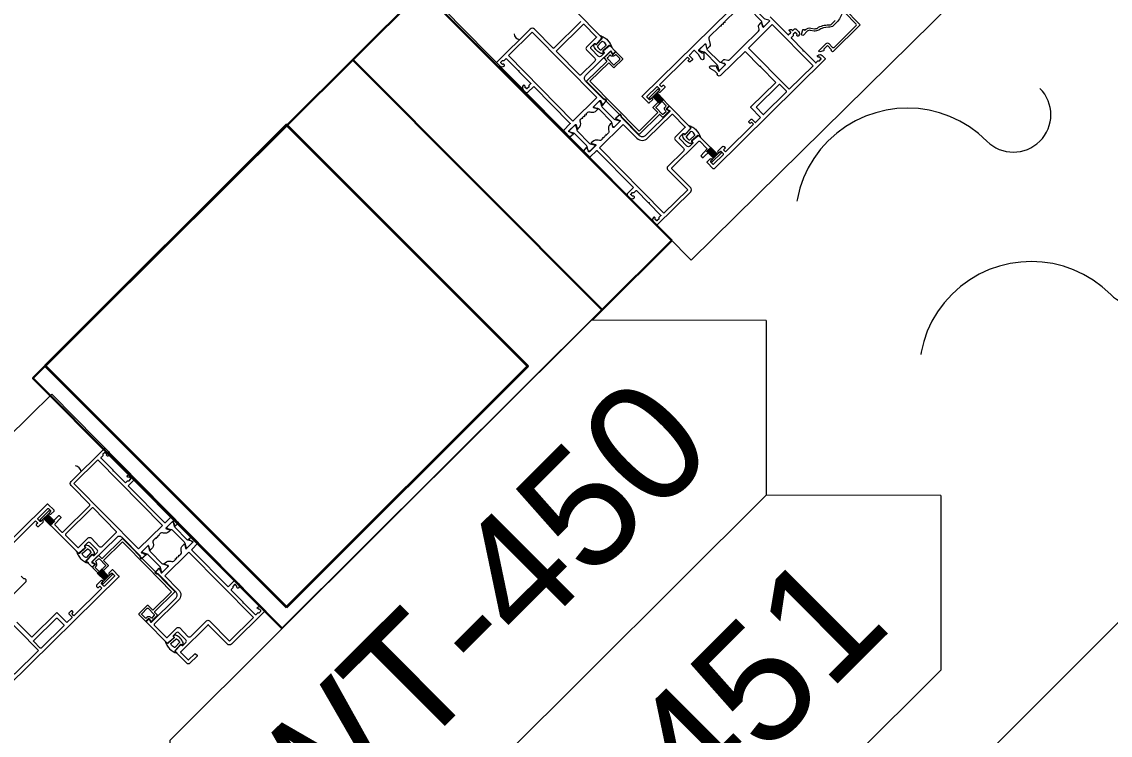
# Model space of a CAD drawing. Header units: centimetres. Extents: x 118932 to 154602, y -32682 to -23521.
# Drawn here: x 137677.7 to 137733.1, y -25601.7 to -25565.3 of the extents above; entities that cross this region are included whole.
import ezdxf

# ---------------------------------------------------------------- set-up
doc = ezdxf.new("R2010")
doc.units = ezdxf.units.CM
doc.header["$LTSCALE"] = 50
doc.header["$MEASUREMENT"] = 0
doc.linetypes.add('HIDDEN', pattern=[0.375, 0.25, -0.125])
for name, color, linetype, lineweight, true_color in [('GEN_00_BL_Yazı', 7, 'Continuous', 0, 0x4f5250), ('GEN_01_TA_Kolon', 7, 'Continuous', 35, 0xd05d28), ('GEN_02_TF_Mobilya', 7, 'Continuous', 5, 0x745e3d), ('GEN_02_TF_Pencere', 7, 'Continuous', 9, 0x6093ac), ('GEN_05_ML_Alçıpan_giydirme', 7, 'Continuous', 18, 0x7ebab5), ('GEN_05_ML_Mermer', 7, 'Continuous', 9, 0x9d8692), ('KALACAK DUVARLAR', 7, 'Continuous', 30, 0x005387), ('ÖRÜLECEK DUVARLAR', 7, 'Continuous', 30, 0xfaca30)]:
    doc.layers.add(name, color=color, linetype=linetype, lineweight=lineweight, true_color=true_color)
doc.styles.add('Arial_6', font='arial.ttf', dxfattribs={"height": 59.5325})

# ---------------------------------------------------------------- blocks, each defined once
blk = doc.blocks.new('LEVEL 0_E BLOK_KOLON')
at = {"layer": 'GEN_01_TA_Kolon'}
blk.add_lwpolyline([(-0.006, -12.289), (12.289, -0.006), (0.006, 12.289), (-12.289, 0.006)], close=True, dxfattribs=at)
blk = doc.blocks.new('YIKILACAK DUVARLAR LEVEL 0 D BLOK')
at = {"layer": 'KALACAK DUVARLAR', "elevation": 0}
blk.add_lwpolyline([(-702.385, -445.505), (-686.091, -429.272), (-698.795, -416.52), (-715.089, -432.753)], close=True, dxfattribs=at)
blk = doc.blocks.new('P7_')
at = {"layer": 'GEN_02_TF_Pencere', "linetype": 'Continuous'}
for p, q in [((163478.971, -16166.049, 0), (163478.971, -16166.559, 0)), ((163478.991, -16166.049, 0), (163478.991, -16166.559, 0)), ((163479.011, -16166.049, 0), (163479.011, -16166.559, 0)), ((163479.031, -16166.049, 0), (163479.031, -16166.559, 0)), ((163479.051, -16166.049, 0), (163479.051, -16166.559, 0)), ((163479.071, -16166.049, 0), (163479.071, -16166.559, 0)), ((163479.091, -16166.049, 0), (163479.091, -16166.559, 0)), ((163479.111, -16166.049, 0), (163479.111, -16166.559, 0)), ((163479.131, -16166.049, 0), (163479.131, -16166.559, 0)), ((163479.151, -16166.049, 0), (163479.151, -16166.559, 0)), ((163479.171, -16166.049, 0), (163479.171, -16166.559, 0)), ((163479.191, -16166.049, 0), (163479.191, -16166.559, 0)), ((163479.211, -16166.049, 0), (163479.211, -16166.559, 0)), ((163479.231, -16166.049, 0), (163479.231, -16166.559, 0)), ((163479.251, -16166.049, 0), (163479.251, -16166.559, 0)), ((163479.271, -16166.049, 0), (163479.271, -16166.559, 0)), ((163478.971, -16170.455, 0), (163478.971, -16169.945, 0)), ((163478.991, -16170.455, 0), (163478.991, -16169.945, 0)), ((163479.011, -16170.455, 0), (163479.011, -16169.945, 0)), ((163479.031, -16170.455, 0), (163479.031, -16169.945, 0)), ((163479.051, -16170.455, 0), (163479.051, -16169.945, 0)), ((163479.071, -16170.455, 0), (163479.071, -16169.945, 0)), ((163479.091, -16170.455, 0), (163479.091, -16169.945, 0)), ((163479.111, -16170.455, 0), (163479.111, -16169.945, 0)), ((163479.131, -16170.455, 0), (163479.131, -16169.945, 0)), ((163479.151, -16170.455, 0), (163479.151, -16169.945, 0)), ((163479.171, -16170.455, 0), (163479.171, -16169.945, 0)), ((163479.191, -16170.455, 0), (163479.191, -16169.945, 0)), ((163479.211, -16170.455, 0), (163479.211, -16169.945, 0)), ((163479.231, -16170.455, 0), (163479.231, -16169.945, 0)), ((163479.251, -16170.455, 0), (163479.251, -16169.945, 0)), ((163479.271, -16170.455, 0), (163479.271, -16169.945, 0)), ((163293.159, -16172.515, 0), (163293.159, -16173.025, 0)), ((163293.179, -16172.515, 0), (163293.179, -16173.025, 0)), ((163293.199, -16172.515, 0), (163293.199, -16173.025, 0)), ((163293.219, -16172.515, 0), (163293.219, -16173.025, 0)), ((163293.239, -16172.515, 0), (163293.239, -16173.025, 0)), ((163293.259, -16172.515, 0), (163293.259, -16173.025, 0)), ((163293.279, -16172.515, 0), (163293.279, -16173.025, 0)), ((163293.299, -16172.515, 0), (163293.299, -16173.025, 0)), ((163293.319, -16172.515, 0), (163293.319, -16173.025, 0)), ((163293.339, -16172.515, 0), (163293.339, -16173.025, 0)), ((163293.359, -16172.515, 0), (163293.359, -16173.025, 0)), ((163293.379, -16172.515, 0), (163293.379, -16173.025, 0)), ((163293.399, -16172.515, 0), (163293.399, -16173.025, 0)), ((163293.419, -16172.515, 0), (163293.419, -16173.025, 0)), ((163293.439, -16172.515, 0), (163293.439, -16173.025, 0)), ((163293.459, -16172.515, 0), (163293.459, -16173.025, 0)), ((163293.159, -16176.921, 0), (163293.159, -16176.411, 0)), ((163293.179, -16176.921, 0), (163293.179, -16176.411, 0)), ((163293.199, -16176.921, 0), (163293.199, -16176.411, 0)), ((163293.219, -16176.921, 0), (163293.219, -16176.411, 0)), ((163293.239, -16176.921, 0), (163293.239, -16176.411, 0)), ((163293.259, -16176.921, 0), (163293.259, -16176.411, 0)), ((163293.279, -16176.921, 0), (163293.279, -16176.411, 0)), ((163293.299, -16176.921, 0), (163293.299, -16176.411, 0)), ((163293.319, -16176.921, 0), (163293.319, -16176.411, 0)), ((163293.339, -16176.921, 0), (163293.339, -16176.411, 0)), ((163293.359, -16176.921, 0), (163293.359, -16176.411, 0)), ((163293.379, -16176.921, 0), (163293.379, -16176.411, 0)), ((163293.399, -16176.921, 0), (163293.399, -16176.411, 0)), ((163293.419, -16176.921, 0), (163293.419, -16176.411, 0)), ((163293.439, -16176.921, 0), (163293.439, -16176.411, 0)), ((163293.459, -16176.921, 0), (163293.459, -16176.411, 0))]:
    blk.add_line(p, q, dxfattribs=at)
at = {"layer": 'GEN_02_TF_Pencere', "extrusion": (0, 0, -1), "elevation": 0}
for points in [[(-163293.246, -16167.223), (-163291.315, -16167.223, 0.414214), (-163291.285, -16167.193), (-163291.285, -16165.833, -0.414214), (-163291.135, -16165.683), (-163288.745, -16165.683, -0.414214), (-163288.715, -16165.713), (-163288.715, -16165.933, -0.414214), (-163288.865, -16166.083), (-163288.895, -16166.083, -0.414214), (-163288.915, -16166.063), (-163288.915, -16166.012, -0.36604), (-163288.89, -16165.982, 0.365984), (-163288.865, -16165.953), (-163288.865, -16165.863, 0.414214), (-163288.895, -16165.833), (-163289.005, -16165.833, 0.367429), (-163289.035, -16165.858, -0.364526), (-163289.064, -16165.883), (-163289.185, -16165.883, 0.414214), (-163289.215, -16165.913), (-163289.215, -16166.753), (-163289.245, -16166.783), (-163289.215, -16166.813), (-163289.215, -16167.653, 0.414214), (-163289.185, -16167.683), (-163289.064, -16167.683, -0.364526), (-163289.035, -16167.708, 0.367429), (-163289.005, -16167.733), (-163288.895, -16167.733, 0.414214), (-163288.865, -16167.703), (-163288.865, -16167.613, 0.365984), (-163288.89, -16167.583, -0.36604), (-163288.915, -16167.554), (-163288.915, -16167.503, -0.414214), (-163288.895, -16167.483), (-163288.865, -16167.483, -0.414214), (-163288.715, -16167.633), (-163288.715, -16167.803, -0.414214), (-163288.795, -16167.883), (-163289.215, -16167.883), (-163289.215, -16167.883), (-163289.215, -16170.514, 0.414214), (-163289.185, -16170.544), (-163288.745, -16170.544, -0.414214), (-163288.715, -16170.574), (-163288.715, -16170.852), (-163288.715, -16171.011), (-163288.953, -16171.032, -0.957329), (-163288.958, -16170.992, 0.267761), (-163288.943, -16170.979), (-163288.885, -16170.82, 0.843081), (-163288.895, -16170.762), (-163289.347, -16170.762, 0.577366), (-163289.373, -16170.807), (-163289.282, -16170.964, 0.182697), (-163289.271, -16170.973, -0.849744), (-163289.277, -16171.012), (-163289.37, -16171.012, -0.267944), (-163289.629, -16170.862), (-163289.658, -16170.812, 0.267966), (-163289.745, -16170.762), (-163289.83, -16170.762, -1), (-163289.89, -16170.762), (-163289.97, -16170.762, -1), (-163290.03, -16170.762), (-163290.088, -16170.762), (-163290.11, -16170.8), (-163290.132, -16170.762), (-163290.255, -16170.762, 0.267964), (-163290.342, -16170.812), (-163290.371, -16170.862, -0.267944), (-163290.631, -16171.012), (-163290.723, -16171.012, -0.849637), (-163290.73, -16170.973, 0.182928), (-163290.719, -16170.964), (-163290.628, -16170.807, 0.577366), (-163290.654, -16170.762), (-163291.105, -16170.762, 0.843087), (-163291.115, -16170.82), (-163291.057, -16170.979, 0.268123), (-163291.042, -16170.992, -0.957545), (-163291.047, -16171.032), (-163291.347, -16171.006, -0.493156), (-163291.364, -16170.979), (-163291.334, -16170.895, -0.312805), (-163291.315, -16170.882, 0.41134), (-163291.285, -16170.852), (-163291.285, -16169.548, 0.414214), (-163291.485, -16169.348), (-163293.256, -16169.348, 0.414214), (-163293.286, -16169.378), (-163293.236, -16169.518, -0.414214), (-163293.266, -16169.548), (-163293.406, -16169.548, -0.414214), (-163293.436, -16169.518), (-163293.436, -16169.168, -0.399096), (-163293.389, -16169.118), (-163293.015, -16169.098, -0.429495), (-163292.983, -16169.128), (-163292.983, -16169.148, 0.414214), (-163292.933, -16169.198), (-163292.735, -16169.198, 0.414214), (-163292.635, -16169.098), (-163292.635, -16168.598, 0.414214), (-163292.735, -16168.498), (-163292.933, -16168.498, 0.414214), (-163292.983, -16168.548), (-163292.983, -16168.568, -0.429487), (-163293.015, -16168.598), (-163293.389, -16168.579, -0.399104), (-163293.436, -16168.529), (-163293.436, -16166.583, -0.414214)], [(-163299.266, -16172.367), (-163298.442, -16172.367), (-163298.42, -16172.405), (-163298.398, -16172.367), (-163298.34, -16172.367, 1), (-163298.28, -16172.367), (-163298.2, -16172.367, 1), (-163298.14, -16172.367), (-163297.354, -16172.367, -0.261413), (-163297.269, -16172.414), (-163297.11, -16172.674, 0.261381), (-163297.025, -16172.722), (-163296.883, -16172.722, 0.585524), (-163296.865, -16172.692), (-163296.958, -16172.539, -0.137707), (-163296.963, -16172.524), (-163296.963, -16172.502, -0.414214), (-163296.933, -16172.472), (-163296.546, -16172.472, 0.202488), (-163296.524, -16172.463, -0.673126), (-163296.473, -16172.484), (-163296.473, -16172.502), (-163296.524, -16172.686, -0.283536), (-163296.547, -16172.708, 0.617796), (-163296.562, -16172.768), (-163296.391, -16172.941), (-163296.373, -16172.954, 0.700399), (-163296.266, -16172.878), (-163296.335, -16172.618), (-163296.335, -16172.347, -0.414214), (-163296.305, -16172.317), (-163295.985, -16172.317, -0.414214), (-163295.955, -16172.347), (-163295.955, -16172.557, 0.414214), (-163295.925, -16172.587), (-163295.765, -16172.587, 0.414214), (-163295.735, -16172.557), (-163295.735, -16172.497, 0.414214), (-163295.765, -16172.467), (-163295.835, -16172.467), (-163295.835, -16172.317), (-163293.835, -16172.317), (-163293.835, -16172.467), (-163293.935, -16172.467, 0.414214), (-163293.965, -16172.497), (-163293.965, -16172.567, 0.414214), (-163293.915, -16172.617), (-163293.605, -16172.617, 0.414214), (-163293.535, -16172.547, 0.414214), (-163293.565, -16172.517), (-163293.645, -16172.517, -0.414214), (-163293.695, -16172.467), (-163293.695, -16172.347, -0.414214), (-163293.645, -16172.297), (-163292.975, -16172.297, -0.414214), (-163292.925, -16172.347), (-163292.925, -16172.467, -0.414214), (-163292.975, -16172.517), (-163293.055, -16172.517, 0.414214), (-163293.085, -16172.547, 0.414214), (-163293.015, -16172.617), (-163292.815, -16172.617, 0.414214), (-163292.785, -16172.587), (-163292.785, -16172.147, 0.414214), (-163292.815, -16172.117), (-163292.815, -16172.117), (-163302.755, -16172.117, 0.414214)], [(-163300.283, -16173.805), (-163300.284, -16175.091, -0.414214), (-163300.314, -16175.121), (-163300.454, -16175.121, -0.414214), (-163300.484, -16175.091), (-163300.484, -16175.001, 0.463003), (-163300.518, -16174.971, 0.372825), (-163300.604, -16175.07), (-163300.604, -16175.091, -0.414214), (-163300.634, -16175.121), (-163300.704, -16175.12, 0.414214), (-163300.784, -16175.2), (-163300.784, -16175.37, 0.414214), (-163300.634, -16175.521), (-163300.614, -16175.521, 0.414214), (-163300.584, -16175.491), (-163300.584, -16175.45, 0.380812), (-163300.609, -16175.42, -0.365977), (-163300.634, -16175.391), (-163300.634, -16175.301, -0.414214), (-163300.604, -16175.271), (-163300.494, -16175.271, -0.365977), (-163300.465, -16175.296, 0.369187), (-163300.435, -16175.321), (-163300.314, -16175.321, -0.414214), (-163300.284, -16175.351), (-163300.285, -16176.191), (-163300.255, -16176.221), (-163300.285, -16176.251), (-163300.285, -16177.091, -0.414214), (-163300.315, -16177.121), (-163300.436, -16177.121, 0.365995), (-163300.466, -16177.146, -0.365977), (-163300.495, -16177.171), (-163300.605, -16177.171, -0.414214), (-163300.635, -16177.141), (-163300.635, -16177.051, -0.374045), (-163300.61, -16177.021, 0.366034), (-163300.585, -16176.991), (-163300.585, -16176.951, 0.414214), (-163300.615, -16176.921), (-163300.635, -16176.921, 0.414214), (-163300.785, -16177.07), (-163300.785, -16177.29, 0.414214), (-163300.755, -16177.32), (-163300.755, -16177.32), (-163292.815, -16177.325, 0.198912), (-163292.794, -16177.316, 0.198912), (-163292.785, -16177.295), (-163292.785, -16176.855, 0.414214), (-163292.815, -16176.825), (-163293.015, -16176.825, 0.414214), (-163293.085, -16176.895, 0.414214), (-163293.055, -16176.925), (-163292.975, -16176.925, -0.414214), (-163292.925, -16176.975), (-163292.925, -16177.095, -0.414214), (-163292.975, -16177.145), (-163293.645, -16177.145, -0.414214), (-163293.695, -16177.095), (-163293.695, -16176.975, -0.414214), (-163293.645, -16176.925), (-163293.565, -16176.925, 0.414214), (-163293.535, -16176.895, 0.414214), (-163293.605, -16176.825), (-163293.915, -16176.824, 0.414214), (-163293.965, -16176.874), (-163293.965, -16176.944, 0.414214), (-163293.935, -16176.974), (-163293.835, -16176.974), (-163293.835, -16177.124), (-163295.835, -16177.123), (-163295.835, -16176.973), (-163295.765, -16176.973, 0.414214), (-163295.735, -16176.943), (-163295.735, -16176.883, 0.414214), (-163295.765, -16176.853), (-163295.925, -16176.853, 0.414214), (-163295.955, -16176.883), (-163295.955, -16177.093, -0.414214), (-163295.985, -16177.123), (-163296.335, -16177.123), (-163296.335, -16176.423, 0.414213), (-163296.365, -16176.393), (-163298.135, -16176.392), (-163298.134, -16175.312), (-163298.164, -16175.282), (-163298.134, -16175.252), (-163298.134, -16174.172), (-163296.384, -16174.173, 0.414277), (-163296.284, -16174.073), (-163296.284, -16174.038, 0.339312), (-163296.299, -16174.019), (-163296.319, -16174.013, -0.339802), (-163296.334, -16173.994), (-163296.333, -16173.807), (-163296.264, -16173.546, 0.700085), (-163296.371, -16173.471), (-163296.389, -16173.484), (-163296.56, -16173.656, 0.617948), (-163296.545, -16173.716, -0.283637), (-163296.522, -16173.738), (-163296.471, -16173.922), (-163296.471, -16173.941, -0.673161), (-163296.523, -16173.962, 0.202488), (-163296.544, -16173.952), (-163296.931, -16173.952, -0.414214), (-163296.961, -16173.922), (-163296.961, -16173.901, -0.137872), (-163296.957, -16173.885), (-163296.864, -16173.733, 0.585524), (-163296.881, -16173.702), (-163297.023, -16173.702, 0.261413), (-163297.109, -16173.75), (-163297.184, -16173.874, -0.261413), (-163297.27, -16173.922), (-163298.177, -16173.922), (-163299.347, -16173.921, -0.261413), (-163299.433, -16173.873), (-163299.508, -16173.749, 0.261413), (-163299.594, -16173.701), (-163299.736, -16173.701, 0.585524), (-163299.753, -16173.731), (-163299.66, -16173.883, -0.137872), (-163299.656, -16173.899), (-163299.656, -16173.921, -0.414214), (-163299.686, -16173.951), (-163300.073, -16173.95, 0.202488)], [(-163303.01, -16176.254, 0.13898), (-163302.415, -16176.394), (-163302.266, -16176.394, 0.215322), (-163302.026, -16176.285, -0.168624), (-163301.569, -16176.027, 0.197358), (-163301.364, -16175.896), (-163301.256, -16175.742, -0.244575), (-163301.109, -16175.665), (-163300.83, -16175.665, 0.767327), (-163300.802, -16175.563), (-163301, -16175.449, 0.577351), (-163301.045, -16175.475), (-163301.045, -16175.545), (-163301.109, -16175.545, 0.244575), (-163301.355, -16175.673), (-163301.463, -16175.827, -0.197358), (-163301.591, -16175.909, 0.168624), (-163302.116, -16176.206, -0.215322), (-163302.266, -16176.274), (-163302.513, -16176.274, -0.114883)], [(-163303.265, -16176.155), (-163303.265, -16177.295, 0.414213), (-163303.235, -16177.325), (-163303.235, -16177.325), (-163301.315, -16177.325, 0.41421), (-163301.285, -16177.295), (-163301.285, -16177.235, 0.41421), (-163301.315, -16177.205), (-163301.335, -16177.205), (-163301.335, -16176.905), (-163301.065, -16176.905), (-163301.045, -16176.94, 0.414213), (-163301.004, -16176.951), (-163300.833, -16176.852, 0.767327), (-163300.851, -16176.785), (-163301.355, -16176.785, 0.414213), (-163301.455, -16176.885), (-163301.455, -16177.155, -0.414213), (-163301.505, -16177.205), (-163303.095, -16177.205, -0.414213), (-163303.145, -16177.155), (-163303.145, -16176.295, -0.414213)]]:
    blk.add_lwpolyline(points, format="xyb", dxfattribs=at)
for points in [[(-163289.395, -16170.544), (-163289.395, -16165.863), (-163291.105, -16165.863), (-163291.105, -16170.544), (-163289.395, -16170.544)], [(-163298.375, -16177.122), (-163300.085, -16177.121), (-163300.084, -16174.17), (-163298.374, -16174.171), (-163298.375, -16177.122)]]:
    blk.add_lwpolyline(points, close=True, dxfattribs=at)
at = {"layer": 'GEN_02_TF_Pencere', "elevation": 0}
for points in [[(163476.595, -16165.851), (163478.595, -16165.851), (163478.595, -16166.001), (163478.495, -16166.001, 0.414214), (163478.465, -16166.031), (163478.465, -16166.101, 0.414214), (163478.515, -16166.151), (163478.825, -16166.151, 0.414214), (163478.895, -16166.081, 0.414214), (163478.865, -16166.051), (163478.785, -16166.051, -0.414214), (163478.735, -16166.001), (163478.735, -16165.881, -0.414214), (163478.785, -16165.831), (163479.455, -16165.831, -0.414214), (163479.505, -16165.881), (163479.505, -16166.001, -0.414214), (163479.455, -16166.051), (163479.375, -16166.051, 0.414214), (163479.345, -16166.081, 0.414214), (163479.415, -16166.151), (163479.615, -16166.151, 0.414214), (163479.645, -16166.121), (163479.645, -16165.681, 0.414214), (163479.615, -16165.651), (163479.615, -16165.651), (163469.675, -16165.651, 0.414214)], [(163471.675, -16170.854), (163479.615, -16170.859, 0.198912), (163479.636, -16170.85, 0.198912), (163479.645, -16170.829), (163479.645, -16170.389, 0.414214), (163479.615, -16170.359), (163479.415, -16170.359, 0.414214), (163479.345, -16170.429, 0.414214), (163479.375, -16170.459), (163479.455, -16170.459, -0.414214), (163479.505, -16170.509), (163479.505, -16170.629, -0.414214), (163479.455, -16170.679), (163478.785, -16170.679, -0.414214), (163478.735, -16170.629), (163478.735, -16170.509, -0.414214), (163478.785, -16170.459), (163478.865, -16170.459, 0.414214), (163478.895, -16170.429, 0.414214), (163478.825, -16170.359), (163478.515, -16170.358, 0.414214), (163478.465, -16170.408), (163478.465, -16170.478, 0.414214), (163478.495, -16170.508), (163478.595, -16170.508), (163478.595, -16170.658), (163476.595, -16170.657), (163476.595, -16170.507), (163476.665, -16170.507, 0.414214), (163476.695, -16170.477), (163476.695, -16170.417, 0.414214), (163476.665, -16170.387), (163476.505, -16170.387, 0.414214), (163476.475, -16170.417), (163476.475, -16170.627, -0.414214), (163476.445, -16170.657), (163476.095, -16170.657), (163476.095, -16169.957, 0.414213), (163476.065, -16169.927), (163474.295, -16169.926), (163474.296, -16168.846)], [(163474.297, -16167.706), (163476.046, -16167.707, 0.414277), (163476.146, -16167.607), (163476.146, -16167.572, 0.339312), (163476.132, -16167.553), (163476.112, -16167.547, -0.339802), (163476.097, -16167.528), (163476.097, -16167.341)]]:
    blk.add_lwpolyline(points, format="xyb", dxfattribs=at)
for points in [[(163483.215, -16167.883), (163483.215, -16170.514, 0.414214), (163483.245, -16170.544), (163483.685, -16170.544, -0.414214), (163483.715, -16170.574), (163483.715, -16170.852), (163483.715, -16171.011), (163483.477, -16171.032, -0.957329), (163483.472, -16170.992, 0.267761), (163483.487, -16170.979), (163483.545, -16170.82, 0.843081), (163483.535, -16170.762), (163483.084, -16170.762, 0.577366), (163483.058, -16170.807), (163483.149, -16170.964, 0.182697), (163483.16, -16170.973, -0.849744), (163483.153, -16171.012), (163483.061, -16171.012, -0.267944), (163482.801, -16170.862), (163482.772, -16170.812, 0.267966), (163482.686, -16170.762), (163482.6, -16170.762, -1), (163482.54, -16170.762), (163482.46, -16170.762, -1), (163482.4, -16170.762), (163482.342, -16170.762), (163482.32, -16170.8), (163482.298, -16170.762), (163482.175, -16170.762, 0.267964), (163482.088, -16170.812), (163482.059, -16170.862, -0.267944), (163481.8, -16171.012), (163481.707, -16171.012, -0.849637), (163481.701, -16170.973, 0.182928), (163481.712, -16170.964), (163481.803, -16170.807, 0.577366), (163481.777, -16170.762), (163481.325, -16170.762, 0.843087), (163481.315, -16170.82), (163481.373, -16170.979, 0.268123), (163481.388, -16170.992, -0.957545), (163481.383, -16171.032), (163481.083, -16171.006, -0.493156), (163481.066, -16170.979), (163481.097, -16170.895, -0.312805), (163481.116, -16170.882, 0.41134), (163481.145, -16170.852), (163481.145, -16169.548, 0.414214), (163480.945, -16169.348), (163479.174, -16169.348, 0.414214), (163479.144, -16169.378), (163479.194, -16169.518, -0.414214), (163479.164, -16169.548), (163479.024, -16169.548, -0.414214), (163478.994, -16169.518), (163478.994, -16169.168, -0.399096), (163479.042, -16169.118), (163479.415, -16169.098, -0.429495), (163479.447, -16169.128), (163479.447, -16169.148, 0.414214), (163479.497, -16169.198), (163479.695, -16169.198, 0.414214), (163479.795, -16169.098), (163479.795, -16168.598, 0.414214), (163479.695, -16168.498), (163479.497, -16168.498, 0.414214), (163479.447, -16168.548), (163479.447, -16168.568, -0.429487), (163479.416, -16168.598), (163479.042, -16168.579, -0.399104), (163478.994, -16168.529), (163478.994, -16166.583, -0.414214), (163479.094, -16166.483), (163479.615, -16166.483, -0.414214), (163479.645, -16166.513), (163479.645, -16166.603, -0.400696), (163479.617, -16166.633), (163479.183, -16166.653, 0.400696), (163479.154, -16166.683), (163479.154, -16167.193, 0.414214), (163479.184, -16167.223), (163481.115, -16167.223, 0.414214), (163481.145, -16167.193), (163481.145, -16165.833, -0.414214), (163481.295, -16165.683), (163483.685, -16165.683, -0.414214), (163483.715, -16165.713), (163483.715, -16165.933, -0.414214), (163483.565, -16166.083), (163483.535, -16166.083, -0.414214), (163483.515, -16166.063), (163483.515, -16166.012, -0.36604), (163483.54, -16165.982, 0.365984), (163483.565, -16165.953), (163483.565, -16165.863, 0.414214), (163483.535, -16165.833), (163483.425, -16165.833, 0.367429), (163483.396, -16165.858, -0.364526), (163483.366, -16165.883), (163483.245, -16165.883, 0.414214), (163483.215, -16165.913), (163483.215, -16166.753), (163483.185, -16166.783), (163483.215, -16166.813), (163483.215, -16167.653, 0.414214), (163483.245, -16167.683), (163483.366, -16167.683, -0.364526), (163483.396, -16167.708, 0.367429), (163483.425, -16167.733), (163483.535, -16167.733, 0.414214), (163483.565, -16167.703), (163483.565, -16167.613, 0.365984), (163483.54, -16167.583, -0.36604), (163483.515, -16167.554), (163483.515, -16167.503, -0.414214), (163483.535, -16167.483), (163483.565, -16167.483, -0.414214), (163483.715, -16167.633), (163483.715, -16167.803, -0.414214), (163483.635, -16167.883), (163483.215, -16167.883)], [(163481.145, -16169.118), (163481.145, -16167.433, 0.414189), (163481.115, -16167.403), (163479.204, -16167.403, 0.414238), (163479.174, -16167.433), (163479.174, -16168.318, 0.414214), (163479.204, -16168.348), (163479.895, -16168.348, -0.414214), (163479.995, -16168.448), (163479.995, -16169.048, 0.414214), (163480.095, -16169.148), (163481.115, -16169.148, 0.414214), (163481.145, -16169.118)], [(163478.994, -16168.411, 0.064394), (163478.91, -16168.619, 0.064394), (163478.883, -16168.842, 0.129325), (163478.994, -16169.273), (163478.994, -16169.123, -0.399528), (163479.023, -16169.093), (163479.436, -16169.072, -0.414214), (163479.466, -16169.102), (163479.466, -16169.13, 0.414214), (163479.496, -16169.16), (163479.503, -16169.16, 0.295923), (163479.595, -16169.101, 0.104809), (163479.65, -16168.842, 0.104809), (163479.595, -16168.583, 0.295923), (163479.503, -16168.523), (163479.496, -16168.523, 0.414214), (163479.466, -16168.553), (163479.466, -16168.582, -0.414214), (163479.436, -16168.612), (163479.023, -16168.591, -0.399528), (163478.994, -16168.561), (163478.994, -16168.411)], [(163479.136, -16168.697), (163479.46, -16168.713, -0.337036), (163479.488, -16168.736, -0.054259), (163479.5, -16168.841, -0.054259), (163479.488, -16168.947, -0.337036), (163479.461, -16168.97), (163479.136, -16168.987, -0.32284), (163479.106, -16168.968, -0.093955), (163479.083, -16168.842, -0.093955), (163479.106, -16168.716, -0.32284), (163479.136, -16168.697)], [(163479.649, -16169.39, 0.198912), (163479.64, -16169.368, 0.198912), (163479.619, -16169.36), (163479.208, -16169.36, 0.518649), (163479.18, -16169.4), (163479.223, -16169.519, -0.518649), (163479.195, -16169.56), (163479.028, -16169.56, 0.414214), (163478.998, -16169.59), (163478.998, -16170.05, 0.414214), (163479.028, -16170.08), (163479.619, -16170.08, 0.414214), (163479.649, -16170.05), (163479.649, -16169.71), (163480.998, -16169.71), (163480.998, -16171.495), (163480.998, -16173.28), (163479.649, -16173.28), (163479.649, -16172.94, 0.414214), (163479.619, -16172.91), (163479.028, -16172.91, 0.414214), (163478.998, -16172.94), (163478.998, -16173.4, 0.414214), (163479.028, -16173.43), (163479.195, -16173.43, -0.518649), (163479.223, -16173.47), (163479.18, -16173.59, 0.518649), (163479.208, -16173.63), (163479.619, -16173.63, 0.414214), (163479.649, -16173.6), (163479.649, -16173.43, -0.414214), (163479.679, -16173.4), (163481.088, -16173.4, 0.414214), (163481.118, -16173.37), (163481.118, -16171.495), (163481.118, -16169.62, 0.414214), (163481.088, -16169.59), (163479.679, -16169.59, -0.414214), (163479.649, -16169.56), (163479.649, -16169.39)], [(163479.541, -16169.488, -0.190395), (163479.549, -16169.509), (163479.549, -16169.95, -0.414214), (163479.519, -16169.98), (163479.128, -16169.98, -0.414214), (163479.098, -16169.95), (163479.098, -16169.69, -0.414214), (163479.128, -16169.66), (163479.168, -16169.66, 0.505029), (163479.311, -16169.465), (163479.521, -16169.479, -0.190395), (163479.541, -16169.488)], [(163474.224, -16170.134, -0.198912), (163474.245, -16170.126), (163475.865, -16170.126, -0.414214), (163475.895, -16170.156), (163475.895, -16170.627, -0.414214), (163475.865, -16170.657), (163474.245, -16170.656, -0.414214), (163474.215, -16170.626), (163474.215, -16170.156, -0.198912), (163474.224, -16170.134)], [(163481.657, -16171.926), (163481.657, -16171.078, -0.131652), (163481.673, -16171.018), (163481.777, -16170.838), (163481.777, -16170.802, 0.414214), (163481.737, -16170.762), (163481.397, -16170.762, 0.414214), (163481.357, -16170.802), (163481.357, -16170.838), (163481.46, -16171.018, -0.131652), (163481.477, -16171.078), (163481.477, -16171.926, -0.131652), (163481.46, -16171.986), (163481.357, -16172.166), (163481.357, -16172.202, 0.414214), (163481.397, -16172.242), (163481.737, -16172.242, 0.414214), (163481.777, -16172.202), (163481.777, -16172.166), (163481.673, -16171.986, -0.131652), (163481.657, -16171.926)], [(163483.415, -16171.926), (163483.415, -16171.078, -0.131652), (163483.431, -16171.018), (163483.535, -16170.838), (163483.535, -16170.802, 0.414214), (163483.495, -16170.762), (163483.155, -16170.762, 0.414214), (163483.115, -16170.802), (163483.115, -16170.838), (163483.219, -16171.018, -0.131652), (163483.235, -16171.078), (163483.235, -16171.926, -0.131652), (163483.219, -16171.986), (163483.115, -16172.166), (163483.115, -16172.202, 0.414214), (163483.155, -16172.242), (163483.495, -16172.242, 0.414214), (163483.535, -16172.202), (163483.535, -16172.166), (163483.431, -16171.986, -0.131652), (163483.415, -16171.926)], [(163483.685, -16177.325), (163481.295, -16177.325, -0.414214), (163481.145, -16177.175), (163481.145, -16175.815, 0.414214), (163481.115, -16175.785), (163479.184, -16175.785, 0.414214), (163479.154, -16175.815), (163479.154, -16176.325, 0.400696), (163479.183, -16176.355), (163479.617, -16176.375, -0.400696), (163479.645, -16176.405), (163479.645, -16176.495, -0.414214), (163479.615, -16176.525), (163479.094, -16176.525, -0.414214), (163478.994, -16176.425), (163478.994, -16175.604, -0.399104), (163479.042, -16175.554), (163479.416, -16175.535, -0.429487), (163479.447, -16175.565), (163479.447, -16175.585, 0.414214), (163479.497, -16175.635), (163479.695, -16175.635, 0.414214), (163479.795, -16175.535), (163479.795, -16175.035, 0.414214), (163479.695, -16174.935), (163479.497, -16174.935, 0.414214), (163479.447, -16174.985), (163479.447, -16175.005, -0.429495), (163479.415, -16175.035), (163479.042, -16175.015, -0.399096), (163478.994, -16174.965), (163478.994, -16173.489, -0.414214), (163479.024, -16173.459), (163479.162, -16173.459, -0.518649), (163479.191, -16173.499), (163479.148, -16173.619, 0.518649), (163479.176, -16173.659), (163480.945, -16173.659, 0.414214), (163481.145, -16173.459), (163481.145, -16172.156, 0.41134), (163481.116, -16172.126, -0.312805), (163481.097, -16172.113), (163481.066, -16172.029, -0.493156), (163481.083, -16172.002), (163481.383, -16171.976, -0.957545), (163481.388, -16172.016, 0.268123), (163481.373, -16172.028), (163481.315, -16172.188, 0.843087), (163481.325, -16172.246), (163481.777, -16172.246, 0.577366), (163481.803, -16172.201), (163481.712, -16172.044, 0.182928), (163481.701, -16172.035, -0.849637), (163481.707, -16171.996), (163481.8, -16171.996, -0.267944), (163482.059, -16172.146), (163482.088, -16172.196, 0.267964), (163482.175, -16172.246), (163482.298, -16172.246), (163482.32, -16172.208), (163482.342, -16172.246), (163482.4, -16172.246, -1), (163482.46, -16172.246), (163482.54, -16172.246, -1), (163482.6, -16172.246), (163482.686, -16172.246, 0.267966), (163482.772, -16172.196), (163482.801, -16172.146, -0.267944), (163483.061, -16171.996), (163483.153, -16171.996, -0.849744), (163483.16, -16172.035, 0.182697), (163483.149, -16172.044), (163483.058, -16172.201, 0.577366), (163483.084, -16172.246), (163483.535, -16172.246, 0.843081), (163483.545, -16172.188), (163483.487, -16172.028, 0.267761), (163483.472, -16172.016, -0.957329), (163483.477, -16171.976), (163483.715, -16171.997), (163483.715, -16172.156), (163483.715, -16172.434, -0.414214), (163483.685, -16172.464), (163483.245, -16172.464, 0.414214), (163483.215, -16172.494), (163483.215, -16175.125), (163483.635, -16175.125, -0.414214), (163483.715, -16175.205), (163483.715, -16175.375, -0.414214), (163483.565, -16175.525), (163483.535, -16175.525, -0.414214), (163483.515, -16175.505), (163483.515, -16175.454, -0.36604), (163483.54, -16175.425, 0.365984), (163483.565, -16175.395), (163483.565, -16175.305, 0.414214), (163483.535, -16175.275), (163483.425, -16175.275, 0.367429), (163483.396, -16175.3, -0.364526), (163483.366, -16175.325), (163483.245, -16175.325, 0.414214), (163483.215, -16175.355), (163483.215, -16176.195), (163483.185, -16176.225), (163483.215, -16176.255), (163483.215, -16177.095, 0.414214), (163483.245, -16177.125), (163483.366, -16177.125, -0.364526), (163483.396, -16177.15, 0.367429), (163483.425, -16177.175), (163483.535, -16177.175, 0.414214), (163483.565, -16177.145), (163483.565, -16177.055, 0.365984), (163483.54, -16177.025, -0.36604), (163483.515, -16176.996), (163483.515, -16176.945, -0.414214), (163483.535, -16176.925), (163483.565, -16176.925, -0.414214), (163483.715, -16177.075), (163483.715, -16177.295, -0.414214), (163483.685, -16177.325)], [(163481.325, -16177.145), (163483.035, -16177.145), (163483.035, -16172.464), (163481.325, -16172.464), (163481.325, -16173.459, -0.414214), (163480.945, -16173.839), (163479.204, -16173.839, 0.414214), (163479.174, -16173.869), (163479.174, -16174.755, 0.414214), (163479.204, -16174.785), (163479.895, -16174.785, -0.414214), (163479.995, -16174.885), (163479.995, -16175.485, 0.414214), (163480.095, -16175.585), (163481.225, -16175.585, -0.414214), (163481.325, -16175.685), (163481.325, -16177.145)], [(163479.549, -16173.04), (163479.549, -16173.481, -0.395113), (163479.521, -16173.511), (163479.311, -16173.525, 0.505029), (163479.168, -16173.33), (163479.128, -16173.33, -0.414214), (163479.098, -16173.3), (163479.098, -16173.04, -0.414214), (163479.128, -16173.01), (163479.519, -16173.01, -0.414214), (163479.549, -16173.04)], [(163478.994, -16174.847, 0.064394), (163478.91, -16175.055, 0.064394), (163478.883, -16175.278, 0.129325), (163478.994, -16175.709), (163478.994, -16175.559, -0.399528), (163479.023, -16175.529), (163479.436, -16175.508, -0.414214), (163479.466, -16175.538), (163479.466, -16175.566, 0.414214), (163479.496, -16175.596), (163479.503, -16175.596, 0.295923), (163479.595, -16175.537, 0.104809), (163479.65, -16175.278, 0.104809), (163479.595, -16175.019, 0.295923), (163479.503, -16174.96), (163479.496, -16174.96, 0.414214), (163479.466, -16174.99), (163479.466, -16175.018, -0.414214), (163479.436, -16175.048), (163479.023, -16175.027, -0.399528), (163478.994, -16174.997), (163478.994, -16174.847)], [(163479.136, -16175.133), (163479.46, -16175.149, -0.337036), (163479.488, -16175.173, -0.054259), (163479.5, -16175.278, -0.054259), (163479.488, -16175.383, -0.337036), (163479.461, -16175.406), (163479.136, -16175.423, -0.32284), (163479.106, -16175.404, -0.093955), (163479.083, -16175.278, -0.093955), (163479.106, -16175.152, -0.32284), (163479.136, -16175.133)]]:
    blk.add_lwpolyline(points, format="xyb", close=True, dxfattribs=at)
for points in [[(163483.035, -16170.544), (163483.035, -16165.863), (163481.325, -16165.863), (163481.325, -16170.544), (163483.035, -16170.544)], [(163474.055, -16170.656), (163472.345, -16170.655), (163472.347, -16167.704), (163474.057, -16167.705), (163474.055, -16170.656)]]:
    blk.add_lwpolyline(points, close=True, dxfattribs=at)
at = {"layer": 'GEN_02_TF_Pencere', "linetype": 'Continuous', "elevation": 0}
for points in [[(163478.781, -16166.049), (163479.461, -16166.049), (163479.461, -16165.959), (163478.781, -16165.959), (163478.781, -16166.049)], [(163479.461, -16170.455), (163478.781, -16170.455), (163478.781, -16170.545), (163479.461, -16170.545), (163479.461, -16170.455)], [(163293.649, -16172.515), (163292.969, -16172.515), (163292.969, -16172.425), (163293.649, -16172.425), (163293.649, -16172.515)], [(163292.969, -16176.921), (163293.649, -16176.921), (163293.649, -16177.011), (163292.969, -16177.011), (163292.969, -16176.921)]]:
    blk.add_lwpolyline(points, close=True, dxfattribs=at)
at = {"layer": 'GEN_02_TF_Pencere', "extrusion": (0, 0, -1), "elevation": 0}
for points in [[(-163291.285, -16169.118), (-163291.285, -16167.433, 0.414189), (-163291.315, -16167.403), (-163293.226, -16167.403, 0.414238), (-163293.256, -16167.433), (-163293.256, -16168.318, 0.414214), (-163293.226, -16168.348), (-163292.535, -16168.348, -0.414214), (-163292.435, -16168.448), (-163292.435, -16169.048, 0.414214), (-163292.335, -16169.148), (-163291.315, -16169.148, 0.414214), (-163291.285, -16169.118)], [(-163293.436, -16168.411, 0.064394), (-163293.52, -16168.619, 0.064394), (-163293.548, -16168.842, 0.129325), (-163293.436, -16169.273), (-163293.436, -16169.123, -0.399528), (-163293.408, -16169.093), (-163292.994, -16169.072, -0.414214), (-163292.964, -16169.102), (-163292.964, -16169.13, 0.414214), (-163292.934, -16169.16), (-163292.927, -16169.16, 0.295923), (-163292.836, -16169.101, 0.104809), (-163292.78, -16168.842, 0.104809), (-163292.836, -16168.583, 0.295923), (-163292.927, -16168.523), (-163292.934, -16168.523, 0.414214), (-163292.964, -16168.553), (-163292.964, -16168.582, -0.414214), (-163292.994, -16168.612), (-163293.408, -16168.591, -0.399528), (-163293.436, -16168.561), (-163293.436, -16168.411)], [(-163293.295, -16168.697), (-163292.97, -16168.713, -0.337036), (-163292.942, -16168.736, -0.054259), (-163292.93, -16168.841, -0.054259), (-163292.942, -16168.947, -0.337036), (-163292.97, -16168.97), (-163293.295, -16168.987, -0.32284), (-163293.324, -16168.968, -0.093955), (-163293.348, -16168.842, -0.093955), (-163293.324, -16168.716, -0.32284), (-163293.295, -16168.697)], [(-163292.781, -16169.39, 0.198912), (-163292.79, -16169.368, 0.198912), (-163292.811, -16169.36), (-163293.222, -16169.36, 0.518649), (-163293.25, -16169.4), (-163293.208, -16169.519, -0.518649), (-163293.236, -16169.56), (-163293.402, -16169.56, 0.414214), (-163293.432, -16169.59), (-163293.432, -16170.05, 0.414214), (-163293.402, -16170.08), (-163292.811, -16170.08, 0.414214), (-163292.781, -16170.05), (-163292.781, -16169.71), (-163291.433, -16169.71), (-163291.433, -16171.495), (-163291.433, -16173.28), (-163292.781, -16173.28), (-163292.781, -16172.94, 0.414214), (-163292.811, -16172.91), (-163293.402, -16172.91, 0.414214), (-163293.432, -16172.94), (-163293.432, -16173.4, 0.414214), (-163293.402, -16173.43), (-163293.236, -16173.43, -0.518649), (-163293.208, -16173.47), (-163293.25, -16173.59, 0.518649), (-163293.222, -16173.63), (-163292.811, -16173.63, 0.414214), (-163292.781, -16173.6), (-163292.781, -16173.43, -0.414214), (-163292.751, -16173.4), (-163291.343, -16173.4, 0.414214), (-163291.313, -16173.37), (-163291.313, -16171.495), (-163291.313, -16169.62, 0.414214), (-163291.343, -16169.59), (-163292.751, -16169.59, -0.414214), (-163292.781, -16169.56), (-163292.781, -16169.39)], [(-163292.89, -16169.488, -0.190395), (-163292.881, -16169.509), (-163292.881, -16169.95, -0.414214), (-163292.911, -16169.98), (-163293.302, -16169.98, -0.414214), (-163293.332, -16169.95), (-163293.332, -16169.69, -0.414214), (-163293.302, -16169.66), (-163293.262, -16169.66, 0.505029), (-163293.119, -16169.465), (-163292.909, -16169.479, -0.190395), (-163292.89, -16169.488)], [(-163289.015, -16171.926), (-163289.015, -16171.078, -0.131652), (-163288.999, -16171.018), (-163288.895, -16170.838), (-163288.895, -16170.802, 0.414214), (-163288.935, -16170.762), (-163289.275, -16170.762, 0.414214), (-163289.315, -16170.802), (-163289.315, -16170.838), (-163289.211, -16171.018, -0.131652), (-163289.195, -16171.078), (-163289.195, -16171.926, -0.131652), (-163289.211, -16171.986), (-163289.315, -16172.166), (-163289.315, -16172.202, 0.414214), (-163289.275, -16172.242), (-163288.935, -16172.242, 0.414214), (-163288.895, -16172.202), (-163288.895, -16172.166), (-163288.999, -16171.986, -0.131652), (-163289.015, -16171.926)], [(-163290.774, -16171.926), (-163290.774, -16171.078, -0.131652), (-163290.758, -16171.018), (-163290.654, -16170.838), (-163290.654, -16170.802, 0.414214), (-163290.694, -16170.762), (-163291.034, -16170.762, 0.414214), (-163291.074, -16170.802), (-163291.074, -16170.838), (-163290.97, -16171.018, -0.131652), (-163290.954, -16171.078), (-163290.954, -16171.926, -0.131652), (-163290.97, -16171.986), (-163291.074, -16172.166), (-163291.074, -16172.202, 0.414214), (-163291.034, -16172.242), (-163290.694, -16172.242, 0.414214), (-163290.654, -16172.202), (-163290.654, -16172.166), (-163290.758, -16171.986, -0.131652), (-163290.774, -16171.926)], [(-163288.745, -16177.325), (-163291.135, -16177.325, -0.414214), (-163291.285, -16177.175), (-163291.285, -16175.815, 0.414214), (-163291.315, -16175.785), (-163293.246, -16175.785, 0.414214), (-163293.276, -16175.815), (-163293.276, -16176.325, 0.400696), (-163293.248, -16176.355), (-163292.814, -16176.375, -0.400696), (-163292.785, -16176.405), (-163292.785, -16176.495, -0.414214), (-163292.815, -16176.525), (-163293.336, -16176.525, -0.414214), (-163293.436, -16176.425), (-163293.436, -16175.604, -0.399104), (-163293.389, -16175.554), (-163293.015, -16175.535, -0.429487), (-163292.983, -16175.565), (-163292.983, -16175.585, 0.414214), (-163292.933, -16175.635), (-163292.735, -16175.635, 0.414214), (-163292.635, -16175.535), (-163292.635, -16175.035, 0.414214), (-163292.735, -16174.935), (-163292.933, -16174.935, 0.414214), (-163292.983, -16174.985), (-163292.983, -16175.005, -0.429495), (-163293.015, -16175.035), (-163293.389, -16175.015, -0.399096), (-163293.436, -16174.965), (-163293.436, -16173.489, -0.414214), (-163293.406, -16173.459), (-163293.268, -16173.459, -0.518649), (-163293.24, -16173.499), (-163293.283, -16173.619, 0.518649), (-163293.254, -16173.659), (-163291.485, -16173.659, 0.414214), (-163291.285, -16173.459), (-163291.285, -16172.156, 0.41134), (-163291.315, -16172.126, -0.312805), (-163291.334, -16172.113), (-163291.364, -16172.029, -0.493156), (-163291.347, -16172.002), (-163291.047, -16171.976, -0.957545), (-163291.042, -16172.016, 0.268123), (-163291.057, -16172.028), (-163291.115, -16172.188, 0.843087), (-163291.105, -16172.246), (-163290.654, -16172.246, 0.577366), (-163290.628, -16172.201), (-163290.719, -16172.044, 0.182928), (-163290.73, -16172.035, -0.849637), (-163290.723, -16171.996), (-163290.631, -16171.996, -0.267944), (-163290.371, -16172.146), (-163290.342, -16172.196, 0.267964), (-163290.255, -16172.246), (-163290.132, -16172.246), (-163290.11, -16172.208), (-163290.088, -16172.246), (-163290.03, -16172.246, -1), (-163289.97, -16172.246), (-163289.89, -16172.246, -1), (-163289.83, -16172.246), (-163289.745, -16172.246, 0.267966), (-163289.658, -16172.196), (-163289.629, -16172.146, -0.267944), (-163289.37, -16171.996), (-163289.277, -16171.996, -0.849744), (-163289.271, -16172.035, 0.182697), (-163289.282, -16172.044), (-163289.373, -16172.201, 0.577366), (-163289.347, -16172.246), (-163288.895, -16172.246, 0.843081), (-163288.885, -16172.188), (-163288.943, -16172.028, 0.267761), (-163288.958, -16172.016, -0.957329), (-163288.953, -16171.976), (-163288.715, -16171.997), (-163288.715, -16172.156), (-163288.715, -16172.434, -0.414214), (-163288.745, -16172.464), (-163289.185, -16172.464, 0.414214), (-163289.215, -16172.494), (-163289.215, -16175.125), (-163288.795, -16175.125, -0.414214), (-163288.715, -16175.205), (-163288.715, -16175.375, -0.414214), (-163288.865, -16175.525), (-163288.895, -16175.525, -0.414214), (-163288.915, -16175.505), (-163288.915, -16175.454, -0.36604), (-163288.89, -16175.425, 0.365984), (-163288.865, -16175.395), (-163288.865, -16175.305, 0.414214), (-163288.895, -16175.275), (-163289.005, -16175.275, 0.367429), (-163289.035, -16175.3, -0.364526), (-163289.064, -16175.325), (-163289.185, -16175.325, 0.414214), (-163289.215, -16175.355), (-163289.215, -16176.195), (-163289.245, -16176.225), (-163289.215, -16176.255), (-163289.215, -16177.095, 0.414214), (-163289.185, -16177.125), (-163289.064, -16177.125, -0.364526), (-163289.035, -16177.15, 0.367429), (-163289.005, -16177.175), (-163288.895, -16177.175, 0.414214), (-163288.865, -16177.145), (-163288.865, -16177.055, 0.365984), (-163288.89, -16177.025, -0.36604), (-163288.915, -16176.996), (-163288.915, -16176.945, -0.414214), (-163288.895, -16176.925), (-163288.865, -16176.925, -0.414214), (-163288.715, -16177.075), (-163288.715, -16177.295, -0.414214), (-163288.745, -16177.325)], [(-163291.105, -16177.145), (-163289.395, -16177.145), (-163289.395, -16172.464), (-163291.105, -16172.464), (-163291.105, -16173.459, -0.414214), (-163291.485, -16173.839), (-163293.226, -16173.839, 0.414214), (-163293.256, -16173.869), (-163293.256, -16174.755, 0.414214), (-163293.226, -16174.785), (-163292.535, -16174.785, -0.414214), (-163292.435, -16174.885), (-163292.435, -16175.485, 0.414214), (-163292.335, -16175.585), (-163291.205, -16175.585, -0.414214), (-163291.105, -16175.685), (-163291.105, -16177.145)], [(-163296.821, -16173.636), (-163296.821, -16172.788, 0.131653), (-163296.837, -16172.728), (-163296.941, -16172.548), (-163296.941, -16172.512, -0.414213), (-163296.901, -16172.472), (-163296.561, -16172.472, -0.414214), (-163296.521, -16172.512), (-163296.521, -16172.548), (-163296.625, -16172.728, 0.131652), (-163296.641, -16172.788), (-163296.641, -16173.636, 0.131652), (-163296.625, -16173.696), (-163296.521, -16173.876), (-163296.521, -16173.912, -0.414214), (-163296.561, -16173.952), (-163296.901, -16173.952, -0.414213), (-163296.941, -16173.912), (-163296.941, -16173.876), (-163296.837, -16173.696, 0.131652), (-163296.821, -16173.636)], [(-163299.817, -16173.634), (-163299.817, -16172.787, -0.131653), (-163299.801, -16172.727), (-163299.697, -16172.547), (-163299.697, -16172.511, 0.414213), (-163299.737, -16172.471), (-163300.077, -16172.471, 0.414214), (-163300.117, -16172.511), (-163300.117, -16172.547), (-163300.013, -16172.727, -0.131652), (-163299.997, -16172.787), (-163299.997, -16173.634, -0.131652), (-163300.013, -16173.694), (-163300.117, -16173.874), (-163300.117, -16173.911, 0.414214), (-163300.077, -16173.951), (-163299.737, -16173.951, 0.414213), (-163299.697, -16173.911), (-163299.697, -16173.874), (-163299.801, -16173.694, -0.131652), (-163299.817, -16173.634)], [(-163292.881, -16173.04), (-163292.881, -16173.481, -0.395113), (-163292.909, -16173.511), (-163293.119, -16173.525, 0.505029), (-163293.262, -16173.33), (-163293.302, -16173.33, -0.414214), (-163293.332, -16173.3), (-163293.332, -16173.04, -0.414214), (-163293.302, -16173.01), (-163292.911, -16173.01, -0.414214), (-163292.881, -16173.04)], [(-163293.436, -16174.847, 0.064394), (-163293.52, -16175.055, 0.064394), (-163293.548, -16175.278, 0.129325), (-163293.436, -16175.709), (-163293.436, -16175.559, -0.399528), (-163293.408, -16175.529), (-163292.994, -16175.508, -0.414214), (-163292.964, -16175.538), (-163292.964, -16175.566, 0.414214), (-163292.934, -16175.596), (-163292.927, -16175.596, 0.295923), (-163292.836, -16175.537, 0.104809), (-163292.78, -16175.278, 0.104809), (-163292.836, -16175.019, 0.295923), (-163292.927, -16174.96), (-163292.934, -16174.96, 0.414214), (-163292.964, -16174.99), (-163292.964, -16175.018, -0.414214), (-163292.994, -16175.048), (-163293.408, -16175.027, -0.399528), (-163293.436, -16174.997), (-163293.436, -16174.847)], [(-163293.295, -16175.133), (-163292.97, -16175.149, -0.337036), (-163292.942, -16175.173, -0.054259), (-163292.93, -16175.278, -0.054259), (-163292.942, -16175.383, -0.337036), (-163292.97, -16175.406), (-163293.295, -16175.423, -0.32284), (-163293.324, -16175.404, -0.093955), (-163293.348, -16175.278, -0.093955), (-163293.324, -16175.152, -0.32284), (-163293.295, -16175.133)], [(-163298.206, -16176.6, -0.198912), (-163298.185, -16176.592), (-163296.565, -16176.592, -0.414214), (-163296.535, -16176.622), (-163296.535, -16177.093, -0.414214), (-163296.565, -16177.123), (-163298.185, -16177.122, -0.414214), (-163298.215, -16177.092), (-163298.215, -16176.622, -0.198912), (-163298.206, -16176.6)]]:
    blk.add_lwpolyline(points, format="xyb", close=True, dxfattribs=at)
at = {"layer": 'GEN_02_TF_Pencere'}
for centre, start, end in [((163290.638, -16165.479, 0), 142.1442, 217.8558), ((163481.744, -16165.479, 0), 322.1442, 37.8558)]:
    blk.add_arc(centre, 0.332, start, end, dxfattribs=at)
at = {"layer": 'GEN_05_ML_Mermer', "elevation": 0}
blk.add_lwpolyline([(163483.715, -16179.824), (163288.715, -16179.824), (163288.715, -16161.825), (163483.715, -16161.825)], close=True, dxfattribs=at)
blk = doc.blocks.new('DOGRAMA LEVEL 0 E BLOK')
at = {"layer": 'GEN_05_ML_Alçıpan_giydirme', "color": 1}
for p, rotation in [((-127478.778, -103170.841, 0), 44.89300344918647), ((-127636.755, -103328.231, 0), 44.89300344933407)]:
    blk.add_blockref('P7_', p, dxfattribs=dict(at, rotation=rotation))
blk = doc.blocks.new('ÖRÜLECEK DUVAR LEVEL 0 E BLOK')
at = {"layer": 'ÖRÜLECEK DUVARLAR', "elevation": 0}
blk.add_lwpolyline([(-572.988, 224.202), (-569.447, 227.732), (-556.743, 214.981), (-560.284, 211.451)], close=True, dxfattribs=at)
blk = doc.blocks.new('UP-456_Sofa_250x75')
at = {"layer": 'GEN_02_TF_Mobilya'}
blk.add_line((-249.609, 2.121), (-72.832, 178.898), dxfattribs=at)
blk = doc.blocks.new('FFE-Tag')
at = {"color": 0}
blk.add_wipeout([(-8.761, 0), (-6.189, 2.572), (6.189, 2.572), (8.761, 0), (6.189, -2.572), (-6.189, -2.572)], dxfattribs=at).dxf.layer = 'GEN_00_BL_Yazı'
at = {"layer": 'GEN_00_BL_Yazı', "color": 0}
for p, q in [((-8.761, 0), (-6.189, 2.572)), ((6.189, 2.572), (-6.189, 2.572)), ((8.761, 0), (6.189, 2.572)), ((-8.761, 0), (-6.189, -2.572)), ((8.761, 0), (6.189, -2.572)), ((-6.189, -2.572), (6.189, -2.572))]:
    blk.add_line(p, q, dxfattribs=at)
blk = doc.blocks.new('WT-450_BlackoutCurtains')
at = {"layer": 'GEN_00_BL_Yazı', "xscale": 2.448801272789173, "yscale": 2.448801272789173, "zscale": 2.448801272789173, "rotation": 134.9999999999806}
blk.add_blockref('FFE-Tag', (0, 0), dxfattribs=at)
at = {"layer": 'GEN_00_BL_Yazı', "insert": (8.414, -12.549), "char_height": 6, "width": 35.72976, "attachment_point": 1, "rotation": 135, "style": 'Arial_6'}
blk.add_mtext('WT-450', dxfattribs=at)
blk = doc.blocks.new('WT-451_SheerCurtain')
at = {"layer": 'GEN_00_BL_Yazı', "xscale": 2.448801272789174, "yscale": 2.448801272789174, "zscale": 2.448801272789174, "rotation": 134.9999999999815}
blk.add_blockref('FFE-Tag', (0, 0), dxfattribs=at)
at = {"layer": 'GEN_00_BL_Yazı', "insert": (8.414, -12.549), "char_height": 6, "attachment_point": 1, "rotation": 135, "style": 'Arial_6'}
blk.add_mtext('WT-451', dxfattribs=at)
blk = doc.blocks.new('PPBamako_SuiteC_TefrisPlan')
at = {"xscale": -1.000000000000007, "rotation": 90}
blk.add_blockref('UP-456_Sofa_250x75', (-508.577, -567.89), dxfattribs=at)
at = {"layer": 'GEN_02_TF_Mobilya', "linetype": 'HIDDEN'}
for points in [[(-594.29, -371.006, 1), (-602.398, -379.062, -1), (-605.1, -381.748, 1), (-613.208, -389.804, -1), (-615.911, -392.49, 1.001962), (-624.024, -400.541, -1.001962), (-626.721, -403.232, 1), (-634.829, -411.288, -1), (-637.532, -413.974, 1), (-645.64, -422.03, -1), (-648.342, -424.716, 0.9832), (-656.486, -432.749, -1.038091), (-659.081, -435.535, 1), (-667.179, -443.602, -1), (-669.878, -446.291, 1), (-677.975, -454.358, -1), (-680.674, -457.047, 1), (-688.771, -465.114, -1)], [(-598.797, -389.566, 1), (-606.905, -397.622, -1), (-609.607, -400.308, 1.001962), (-617.72, -408.359, -1.001962), (-620.418, -411.05, 1), (-628.526, -419.106, -1), (-631.228, -421.792, 1), (-639.336, -429.848, -1), (-642.039, -432.534, 0.9832), (-650.183, -440.567, -1.038091), (-652.778, -443.353, 1), (-660.875, -451.42, -1), (-663.574, -454.109, 1), (-671.671, -462.176, -1), (-674.37, -464.865, 1), (-682.468, -472.932, -1)]]:
    blk.add_lwpolyline(points, format="xyb", dxfattribs=at)
at = {"rotation": 269.9239460691205}
blk.add_blockref('WT-450_BlackoutCurtains', (-707.107, -481.331), dxfattribs=at)
blk.add_blockref('WT-451_SheerCurtain', (-698.21, -490.251), dxfattribs=at)

msp = doc.modelspace()

# ---------------------------------------------------------------- block references
for name, p in [('YIKILACAK DUVARLAR LEVEL 0 D BLOK', (138393.351, -25150.708, 0)), ('LEVEL 0_E BLOK_KOLON', (137691.181, -25582.84, 0)), ('ÖRÜLECEK DUVAR LEVEL 0 E BLOK', (138267.545, -25791.43))]:
    msp.add_blockref(name, p)
at = {"rotation": 359.6887739338809}
msp.add_blockref('DOGRAMA LEVEL 0 E BLOK', (138089.785, -26193.192), dxfattribs=at)

# ---------------------------------------------------------------- next in the draw order: block references
at = {"color": 1}
msp.add_blockref('PPBamako_SuiteC_TefrisPlan', (138407.536, -25114.331, 0), dxfattribs=at)

doc.saveas('drawing.dxf')
